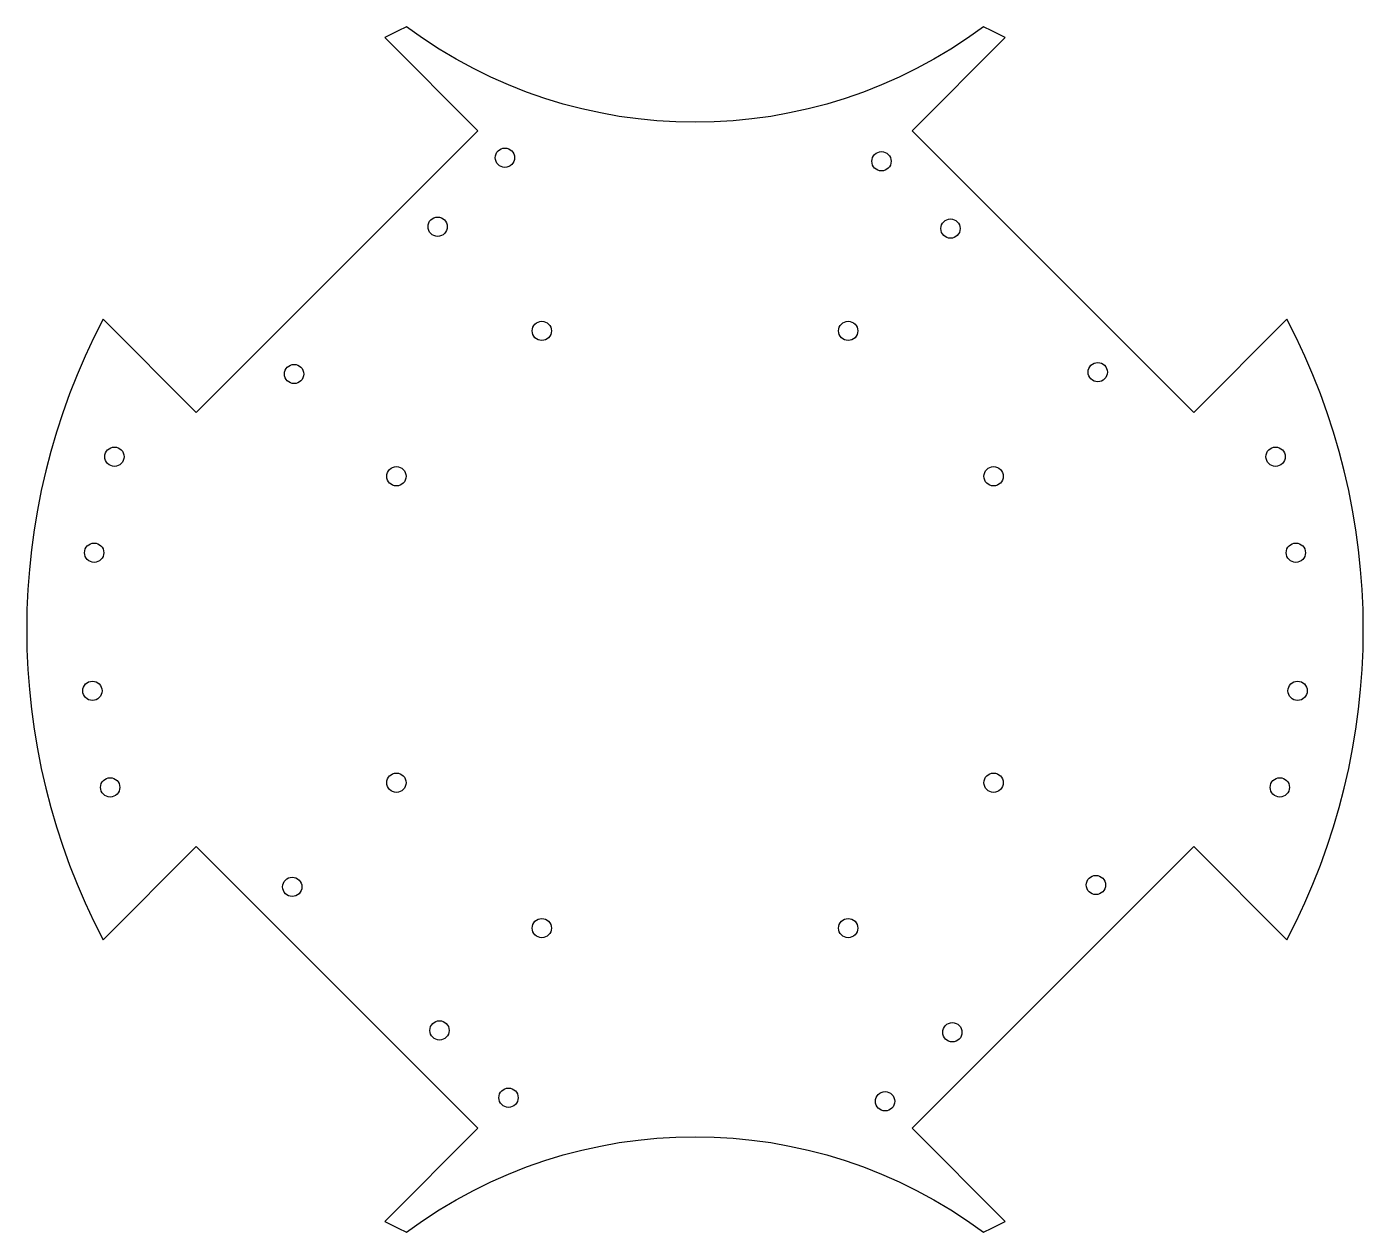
# Model space of a CAD drawing. Header units: millimetres. Extents: x -104 to 104, y -94 to 94.
import ezdxf

# ---------------------------------------------------------------- set-up
doc = ezdxf.new("R2010")
doc.units = ezdxf.units.MM

msp = doc.modelspace()

# ---------------------------------------------------------------- linework, layer by layer
msp.add_lwpolyline([(-92.12, -48.28), (-77.62, -33.78), (-33.78, -77.62), (-48.28, -92.12, 0.009044), (-44.91, -93.8, -0.331149), (44.91, -93.8, 0.009044), (48.28, -92.12), (33.78, -77.62), (77.62, -33.78), (92.12, -48.28, 0.246159), (92.12, 48.28), (77.62, 33.78), (33.78, 77.62), (48.28, 92.12, 0.009044), (44.91, 93.8, -0.331149), (-44.91, 93.8, 0.009044), (-48.28, 92.12), (-33.78, 77.62), (-77.62, 33.78), (-92.12, 48.28, 0.246159)], format="xyb", close=True)
for centre in [(-29.58, 73.42), (29.02, 72.86), (-40.05, 62.68), (39.76, 62.39), (-23.84, 46.47), (23.84, 46.47), (-62.39, 39.76), (62.68, 40.05), (-90.35, 26.89), (90.35, 26.89), (-46.47, 23.84), (46.47, 23.84), (-93.51, 11.95), (93.51, 11.95), (-93.78, -9.54), (93.78, -9.54), (-46.47, -23.84), (46.47, -23.84), (-91.01, -24.57), (91.01, -24.57), (-62.68, -40.05), (62.39, -39.76), (-23.84, -46.47), (23.84, -46.47), (-39.76, -62.39), (40.05, -62.68), (-29.02, -72.86), (29.58, -73.42)]:
    msp.add_circle(centre, 1.5)

doc.saveas('drawing.dxf')
